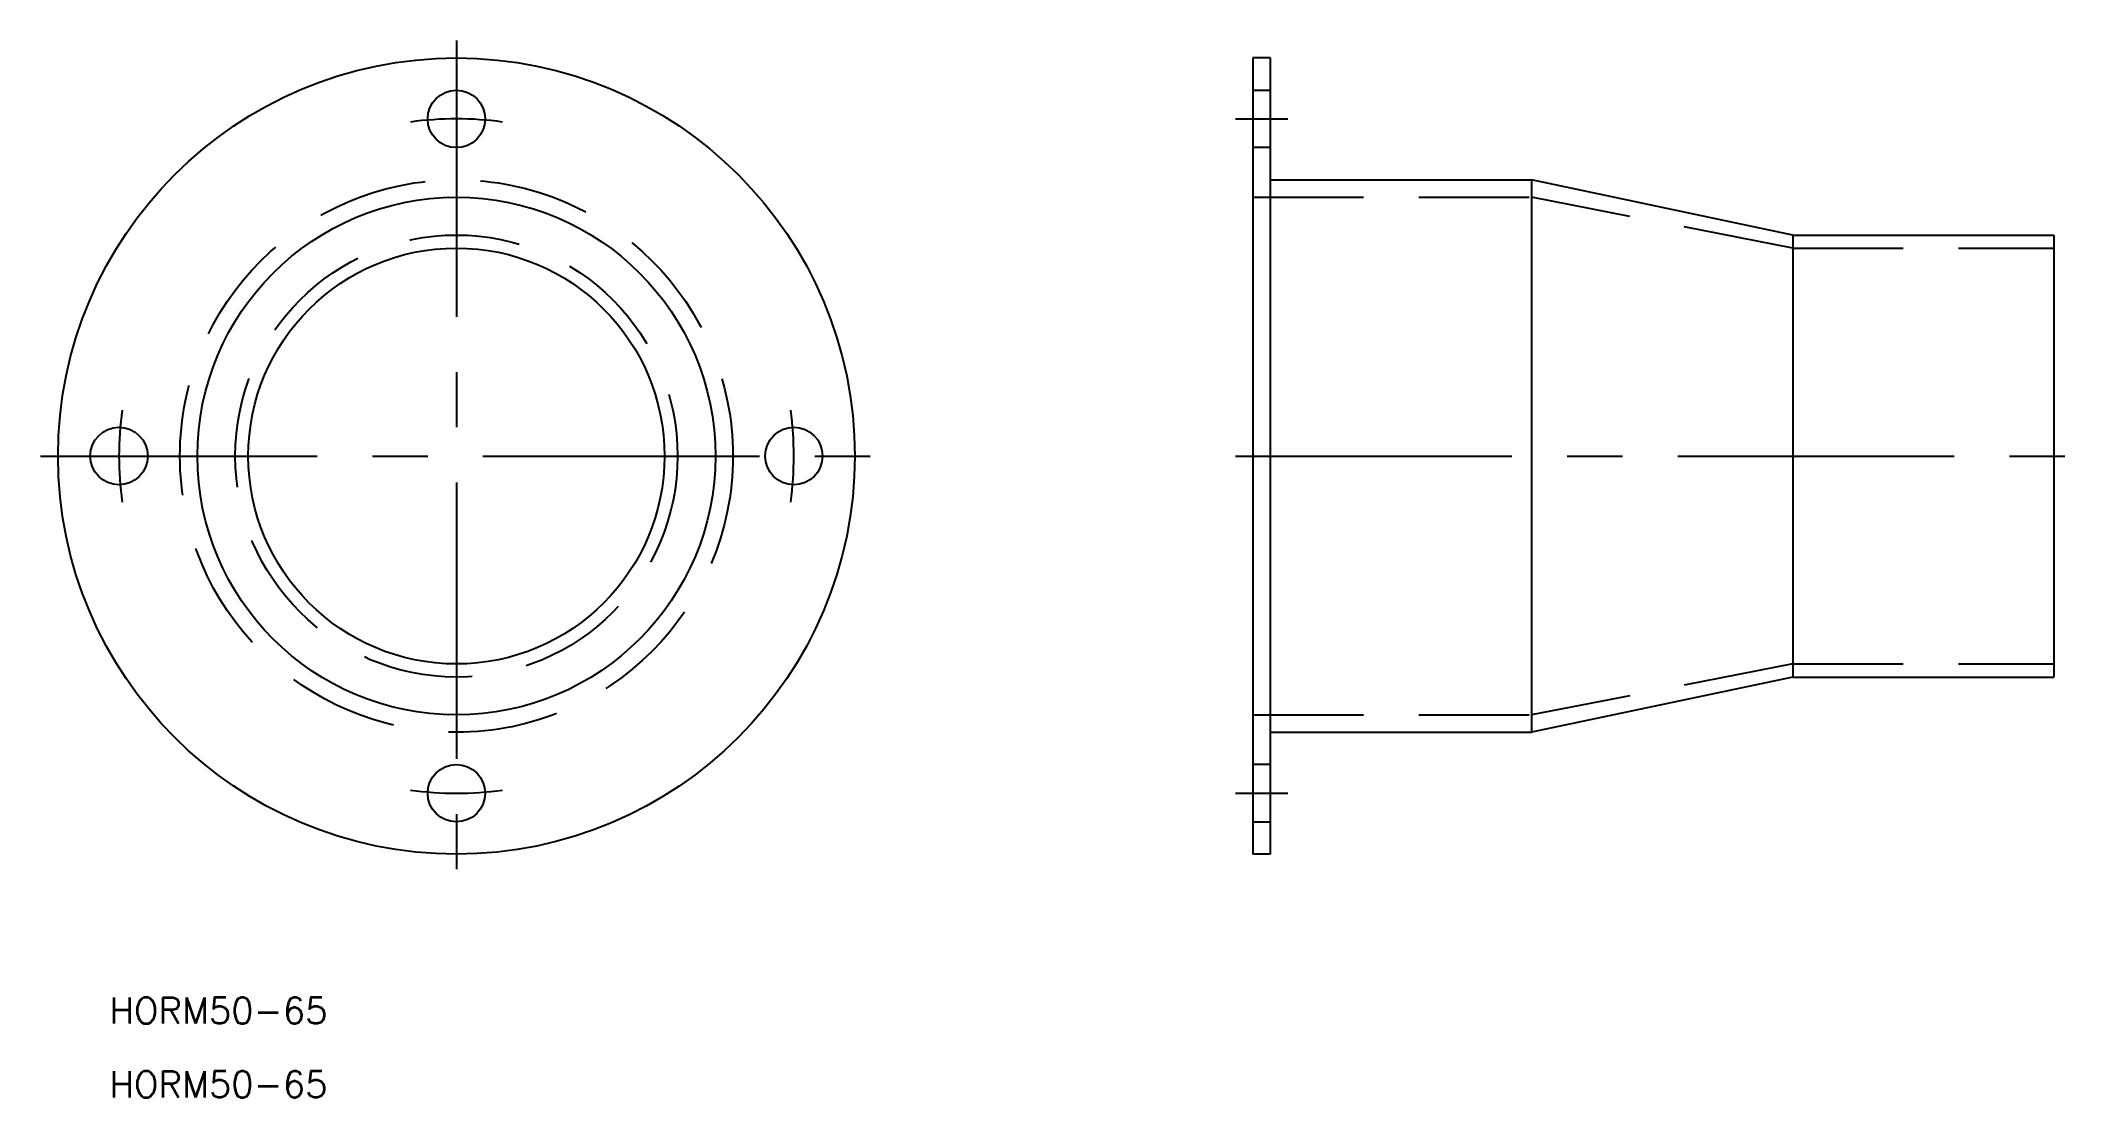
# Model space of a CAD drawing. Extents: x -48 to 185, y -74 to 48.
import ezdxf

# ---------------------------------------------------------------- set-up
doc = ezdxf.new("R2010")
doc.units = 0
doc.linetypes.add('CENTER', pattern=[50.8, 31.75, -6.35, 6.35, -6.35])
doc.linetypes.add('DASHED', pattern=[19.05, 12.7, -6.35])
doc.layers.get('0').update_dxf_attribs({"linetype": 'CONTINUOUS'})
doc.layers.add('CENTER', color=1, linetype='CENTER')
doc.styles.get("Standard").update_dxf_attribs({"font": 'txt.shx', "height": 3, "bigfont": 'bigfont.shx'})

msp = doc.modelspace()

# ---------------------------------------------------------------- linework, layer by layer
at = {"color": 7, "linetype": 'CONTINUOUS'}
for p, q in [((91.46, 45.75), (91.46, -45.75)), ((93.46, 45.75), (91.46, 45.75)), ((93.46, 45.75), (93.46, -45.75)), ((93.46, 31.75), (123.46, 31.75)), ((93.46, 31.75), (123.46, 31.75)), ((123.46, 31.75), (123.46, -31.75)), ((153.46, 25.4), (123.46, 31.75)), ((153.46, 25.4), (153.46, -25.4)), ((153.46, 25.4), (183.46, 25.4)), ((183.46, 25.4), (183.46, -25.4)), ((153.46, -25.4), (123.46, -31.75)), ((153.46, -25.4), (183.46, -25.4)), ((93.46, -31.75), (123.46, -31.75)), ((93.46, -45.75), (91.46, -45.75))]:
    msp.add_line(p, q, dxfattribs=at)
at = {"color": 3, "linetype": 'DASHED'}
for p, q in [((91.46, 42.05), (93.46, 42.05)), ((93.46, 35.45), (91.46, 35.45)), ((91.46, 29.75), (123.46, 29.75)), ((153.46, 23.9), (123.46, 29.75)), ((153.46, 23.9), (183.46, 23.9)), ((153.46, -23.9), (123.46, -29.75)), ((153.46, -23.9), (183.46, -23.9)), ((91.46, -29.75), (123.46, -29.75)), ((93.46, -35.45), (91.46, -35.45)), ((91.46, -42.05), (93.46, -42.05))]:
    msp.add_line(p, q, dxfattribs=at)
at = {"color": 7, "linetype": 'CONTINUOUS'}
for centre, radius in [((0, 0), 45.75), ((0, 38.75), 3.3), ((0, 0), 29.75), ((0, 0), 23.9), ((-38.75, 0), 3.3), ((38.75, 0), 3.3), ((0, -38.75), 3.3)]:
    msp.add_circle(centre, radius, dxfattribs=at)
at = {"color": 3, "linetype": 'DASHED'}
for radius in [31.75, 25.4]:
    msp.add_circle((0, 0), radius, dxfattribs=at)
at = {"layer": 'CENTER', "color": 1, "linetype": 'CENTER'}
for p, q in [((0, 47.75), (0, -47.75)), ((89.46, 38.75), (95.46, 38.75)), ((-47.75, 0), (47.75, 0)), ((89.46, 0), (185.46, 0)), ((89.46, -38.75), (95.46, -38.75))]:
    msp.add_line(p, q, dxfattribs=at)
for start, end in [(82.1619, 97.8381), (172.1619, 187.8381), (352.1619, 7.8381), (262.1619, 277.8381)]:
    msp.add_arc((0, 0), 38.75, start, end, dxfattribs=at)

# ---------------------------------------------------------------- texts
at = {"color": 7, "linetype": 'CONTINUOUS'}
for p in [(-39.87, -65.23), (-39.87, -73.71)]:
    msp.add_text('HORM50-65', height=3, dxfattribs=at).set_placement(p)

doc.saveas('drawing.dxf')
